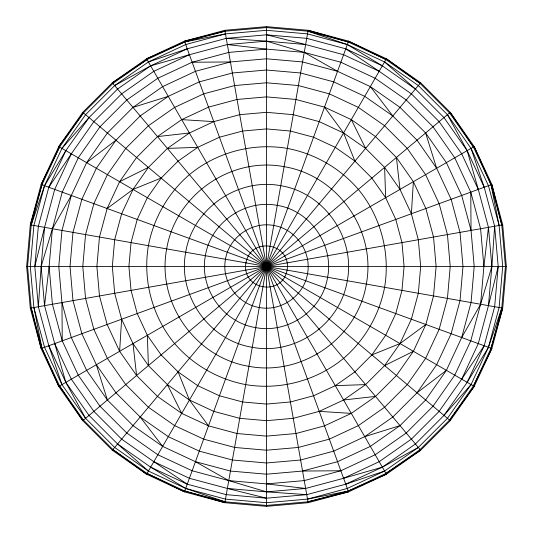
<?xml version="1.0" encoding="UTF-8"?>
<svg xmlns="http://www.w3.org/2000/svg" width="533" height="533" viewBox="0 0 533 533"><rect width="100%" height="100%" fill="white"/><g stroke="black" fill="none" stroke-linecap="round" stroke-linejoin="round"><path stroke-width="0.8" d="M119.619 351.314L107.146 324.497L99.471 295.955L96.879 266.5L99.471 237.045L107.146 208.503L119.619 181.686L136.595 157.462L157.462 136.595L181.686 119.619L208.503 107.146L237.045 99.471L266.5 96.879L295.955 99.471L324.497 107.146L351.314 119.619L375.538 136.595L396.405 157.462L413.381 181.686L425.854 208.503L433.529 237.045L436.121 266.5L433.529 295.955L425.854 324.497L413.381 351.314L396.405 375.538L375.538 396.405L351.314 413.381L324.497 425.854L295.955 433.529L266.5 436.121L237.045 433.529L208.503 425.854L181.686 413.381L157.462 396.405L136.595 375.538L119.619 351.314L121.631 319.22L114.675 293.27L112.323 266.5L114.675 239.73L121.631 213.78L132.997 189.415L148.401 167.395L167.395 148.401L189.415 132.997L213.78 121.631L239.73 114.675L266.5 112.323L293.27 114.675L319.22 121.631L343.585 132.997L365.605 148.401L384.599 167.395L400.003 189.415L411.369 213.78L418.325 239.73L420.677 266.5L418.325 293.27L411.369 319.22L400.003 343.585L384.599 365.605L365.605 384.599L343.585 400.003L319.22 411.369L293.27 418.325L266.5 420.677L239.73 418.325L213.78 411.369L189.415 400.003L167.395 384.599L148.401 365.605L132.997 343.585L121.631 319.22L41.134 348.529L30.294 308.141L26.65 266.5L30.294 224.859L41.134 184.471L58.79 146.575L82.775 112.323L112.323 82.775L146.575 58.79L184.471 41.134L224.859 30.294L266.5 26.65L308.141 30.294L348.529 41.134L386.425 58.79L420.677 82.775L450.225 112.323L474.21 146.575L491.866 184.471L502.706 224.859L506.35 266.5L502.706 308.141L491.866 348.529L474.21 386.425L450.225 420.677L420.677 450.225L386.425 474.21L348.529 491.866L308.141 502.706L266.5 506.35L224.859 502.706L184.471 491.866L146.575 474.21L112.323 450.225L82.775 420.677L58.79 386.425L41.134 348.529L31.207 307.994L27.563 266.5L31.207 225.006L41.954 184.758L59.556 147.055L83.448 112.903L112.903 83.448L147.055 59.556L184.758 41.954L225.006 31.207L266.5 27.563L307.994 31.207L348.242 41.954L385.945 59.556L420.097 83.448L449.552 112.903L473.444 147.055L491.046 184.758L501.793 225.006L505.437 266.5L501.793 307.994L491.046 348.242L473.444 385.945L449.552 420.097L420.097 449.552L385.945 473.444L348.242 491.046L307.994 501.793L266.5 505.437L225.006 501.793L184.758 491.046L147.055 473.444L112.903 449.552L83.448 420.097L59.556 385.945L41.954 348.242L31.207 307.994L30.294 308.141M121.631 319.22L411.369 213.78L413.381 181.686L474.21 146.575L491.046 184.758L499.108 225.486L502.706 266.5L499.108 307.514L488.455 347.283L471.045 384.599L447.44 418.325L418.325 447.44L384.599 471.045L347.283 488.455L307.514 499.108L266.5 502.706L225.486 499.108L185.717 488.455L148.401 471.045L114.675 447.44L85.56 418.325L61.955 384.599L44.545 347.283L33.892 307.514L30.294 266.5L33.892 225.486L44.545 185.717L61.955 148.401L85.56 114.675L114.675 85.56L148.401 61.955L185.717 44.545L225.486 33.892L266.5 30.294L307.514 33.892L347.283 44.545L384.599 61.955L418.325 85.56L447.44 114.675L471.045 148.401L488.455 185.717L499.108 225.486L502.706 224.859M31.207 307.994L33.892 307.514L41.954 348.242L58.79 386.425L61.955 384.599L48.809 345.744L38.356 306.748L41.134 266.5L44.545 227.358L54.712 189.415L71.309 153.817L93.855 121.631L121.631 93.855L153.817 71.309L189.415 54.712L227.358 44.545L266.5 41.134L305.642 44.545L343.585 54.712L379.183 71.309L411.369 93.855L439.145 121.631L461.691 153.817L478.288 189.415L488.455 227.358L491.866 266.5L488.455 305.642L478.288 343.585L461.691 379.183L439.145 411.369L411.369 439.145L379.183 461.691L343.585 478.288L305.642 488.455L266.5 491.866L227.358 488.455L189.415 478.288L153.817 461.691L121.631 439.145L93.855 411.369L71.309 379.183L54.712 343.585L44.545 305.642L41.134 266.5L52.407 228.75L62.241 192.146L78.264 157.801L99.997 126.761L126.761 99.997L157.801 78.264L192.146 62.241L228.75 52.407L266.5 49.103L304.25 52.407L340.853 62.241L375.199 78.264L406.239 99.997L433.003 126.761L454.736 157.801L470.759 192.146L480.593 228.75L483.897 266.5L480.593 304.25L470.759 340.853L454.736 375.199L433.003 406.239L406.239 433.003L375.199 454.736L340.853 470.759L304.25 480.593L266.5 483.897L228.75 480.593L192.146 470.759L157.801 454.736L126.761 433.003L99.997 406.239L78.264 375.199L62.241 340.853L52.407 304.25L49.103 266.5L52.407 228.75L71.309 195.458L86.612 162.645L107.386 132.997L132.997 107.386L162.645 86.612L195.458 71.309L230.429 61.955L266.5 58.79L302.571 61.955L337.542 71.309L370.355 86.612L400.003 107.386L425.614 132.997L446.387 162.645L461.691 195.458L471.045 230.429L474.21 266.5L471.045 302.571L461.691 337.542L446.387 370.355L425.614 400.003L400.003 425.614L370.355 446.387L337.542 461.691L302.571 471.045L266.5 474.21L230.429 471.045L195.458 461.691L162.645 446.387L132.997 425.614L107.386 400.003L86.612 370.355L71.309 337.542L61.955 302.571L58.79 266.5L61.955 230.429L71.309 195.458L41.134 184.471L59.556 147.055L58.79 146.575L83.448 112.903L82.775 112.323M471.045 148.401L484.191 187.256L494.644 226.252L491.866 266.5L480.593 304.25L461.691 337.542L71.309 195.458M33.892 307.514L38.356 306.748L34.805 266.5L38.356 226.252L48.809 187.256L65.839 150.652L89.011 117.6L117.6 89.011L150.652 65.839L187.256 48.809L226.252 38.356L266.5 34.805L306.748 38.356L345.744 48.809L382.348 65.839L415.4 89.011L443.989 117.6L467.161 150.652L484.191 187.256L491.866 184.471L501.793 225.006M499.108 225.486L494.644 226.252L498.195 266.5L494.644 306.748L484.191 345.744L467.161 382.348L443.989 415.4L415.4 443.989L382.348 467.161L345.744 484.191L306.748 494.644L266.5 498.195L226.252 494.644L187.256 484.191L150.652 467.161L117.6 443.989L89.011 415.4L65.839 382.348L48.809 345.744M38.356 306.748L44.545 305.642L49.103 266.5M483.897 266.5L488.455 227.358L494.644 226.252M420.677 82.775L420.097 83.448L386.425 58.79L385.945 59.556L348.529 41.134L348.242 41.954L308.141 30.294L224.859 502.706L184.758 491.046L184.471 491.866L147.055 473.444L146.575 474.21L112.903 449.552L112.323 450.225M34.805 266.5L44.545 227.358L502.706 308.141L491.046 348.242L491.866 348.529L473.444 385.945L474.21 386.425L449.552 420.097L450.225 420.677M488.455 305.642L498.195 266.5M41.954 184.758L30.294 224.859L44.545 227.358M31.207 225.006L44.545 185.717L65.839 150.652L473.444 385.945M501.793 307.994L488.455 347.283L467.161 382.348M348.242 41.954L184.758 491.046M147.055 473.444L385.945 59.556M48.809 187.256L71.309 153.817M461.691 379.183L484.191 345.744L491.046 348.242M61.955 384.599L96.353 364.745L115.967 392.808L140.192 417.033L168.255 436.647L199.295 451.138L232.395 460.012L266.5 462.984L300.605 460.012L333.705 451.138L364.745 436.647L392.808 417.033L417.033 392.808L436.647 364.745L451.138 333.705L460.012 300.605L462.984 266.5L460.012 232.395L451.138 199.295L436.647 168.255L417.033 140.192L392.808 115.967L364.745 96.353L333.705 81.862L300.605 72.988L266.5 70.016L232.395 72.988L199.295 81.862L168.255 96.353L140.192 115.967L115.967 140.192L96.353 168.255L81.862 199.295L72.988 232.395L70.016 266.5L72.988 300.605L81.862 333.705L96.353 364.745L107.386 400.003L82.775 420.677L59.556 385.945M83.448 112.903L161.113 178.089L147.341 197.71L137.221 219.443L131.031 242.608L128.919 266.5L131.031 290.392L137.221 313.557L147.341 335.29L161.113 354.911L178.089 371.887L197.71 385.659L219.443 395.779L242.608 401.969L266.5 404.081L290.392 401.969L313.557 395.779L335.29 385.659L354.911 371.887L371.887 354.911L385.659 335.29L395.779 313.557L401.969 290.392L404.081 266.5L401.969 242.608L395.779 219.443L385.659 197.71L371.887 178.089L354.911 161.113L335.29 147.341L313.557 137.221L290.392 131.031L266.5 128.919L242.608 131.031L219.443 137.221L197.71 147.341L178.089 161.113L161.113 178.089L132.997 189.415L107.146 208.503M112.903 449.552L420.097 83.448M59.556 147.055L61.955 148.401L89.011 117.6M161.113 178.089L443.989 415.4L471.045 384.599M473.444 147.055L450.225 112.323L107.386 400.003M86.612 162.645L115.967 140.192M417.033 392.808L446.387 370.355M425.854 324.497L400.003 343.585L371.887 354.911M224.859 30.294L225.486 33.892L184.758 41.954L146.575 58.79L147.055 59.556L112.323 82.775L420.677 450.225L385.945 473.444L386.425 474.21L348.242 491.046L307.514 499.108L308.141 502.706M96.353 364.745L413.381 181.686M114.675 85.56L150.652 65.839L189.415 54.712L348.529 491.866L307.994 501.793M418.325 447.44L382.348 467.161L343.585 478.288M119.619 181.686L148.401 167.395M384.599 365.605L413.381 351.314M484.191 187.256L411.369 213.78M147.055 59.556L148.401 61.955L187.256 48.809L189.415 54.712M345.744 484.191L384.599 471.045L385.945 473.444M132.997 107.386L168.255 96.353L384.599 471.045M364.745 436.647L400.003 425.614M225.006 31.207L184.471 41.134L187.256 48.809M44.545 305.642L488.455 227.358M157.462 136.595L189.415 132.997M343.585 400.003L375.538 396.405M167.395 148.401L197.71 147.341M335.29 385.659L365.605 384.599M192.146 62.241L230.429 61.955L307.514 499.108M302.571 471.045L340.853 470.759M26.65 266.5L506.35 266.5M181.686 119.619L213.78 121.631M319.22 411.369L351.314 413.381M225.486 33.892L226.252 38.356L266.5 41.134L304.25 52.407L337.542 71.309M306.748 494.644L266.5 491.866L228.75 480.593L195.458 461.691M226.252 38.356L227.358 44.545L266.5 49.103M266.5 483.897L305.642 488.455M266.5 34.805L305.642 44.545M227.358 488.455L266.5 498.195M307.994 31.207L347.283 44.545L382.348 65.839M225.006 501.793L185.717 488.455L150.652 467.161M461.691 337.542L484.191 345.744M61.955 148.401L65.839 150.652M345.744 48.809L379.183 71.309M153.817 461.691L187.256 484.191M449.552 420.097L443.989 415.4M384.599 61.955L415.4 89.011M117.6 443.989L148.401 471.045M370.355 86.612L392.808 115.967M140.192 417.033L162.645 446.387M324.497 107.146L343.585 132.997L354.911 161.113M208.503 425.854L189.415 400.003L178.089 371.887M148.401 61.955L168.255 96.353M447.44 114.675L467.161 150.652L478.288 189.415M85.56 418.325L65.839 382.348L54.712 343.585M351.314 119.619L365.605 148.401M167.395 384.599L181.686 413.381M425.614 132.997L436.647 168.255M227.358 44.545L230.429 61.955M396.405 157.462L400.003 189.415M132.997 343.585L136.595 375.538M384.599 167.395L385.659 197.71M147.341 335.29L148.401 365.605M470.759 192.146L471.045 230.429M61.955 302.571L62.241 340.853M266.5 26.65L266.5 506.35M225.486 259.258C221.235 281.118 237.265 304.017 259.258 307.514C281.118 311.765 304.017 295.735 307.514 273.742C311.765 251.882 295.735 228.983 273.742 225.486C251.882 221.235 228.983 237.265 225.486 259.258M85.56 234.6L82.775 266.5L85.56 298.4L93.855 329.341L107.386 358.363L125.755 384.599L148.401 407.245L174.637 425.614L203.659 439.145L234.6 447.44L266.5 450.225L298.4 447.44L329.341 439.145L358.363 425.614L384.599 407.245L407.245 384.599L425.614 358.363L439.145 329.341L447.44 298.4L450.225 266.5L447.44 234.6L439.145 203.659L425.614 174.637L407.245 148.401L384.599 125.755L358.363 107.386L329.341 93.855L298.4 85.56L266.5 82.775L234.6 85.56L203.659 93.855L174.637 107.386L148.401 125.755L125.755 148.401L107.386 174.637L93.855 203.659L85.56 234.6M148.401 245.68C142.571 280.218 152.331 316.589 174.637 343.585C192.906 364.812 218.177 379.376 245.68 384.599C280.218 390.429 316.589 380.669 343.585 358.363C364.812 340.094 379.376 314.823 384.599 287.32C390.429 252.782 380.669 216.411 358.363 189.415C340.094 168.188 314.823 153.624 287.32 148.401C252.782 142.571 216.411 152.331 189.415 174.637C168.188 192.906 153.624 218.177 148.401 245.68M166.676 248.898C156.482 302.391 195.138 357.61 248.898 366.324C302.391 376.518 357.61 337.862 366.324 284.102C376.518 230.609 337.862 175.39 284.102 166.676C230.609 156.482 175.39 195.138 166.676 248.898M185.717 252.256C177.349 295.309 208.936 340.414 252.256 347.283C295.309 355.651 340.414 324.064 347.283 280.744C355.651 237.691 324.064 192.586 280.744 185.717C237.691 177.349 192.586 208.936 185.717 252.256M205.385 255.707C199.029 288.28 222.914 322.452 255.707 327.615C288.28 333.971 322.452 310.086 327.615 277.293C333.971 244.72 310.086 210.548 277.293 205.385C244.72 199.029 210.548 222.914 205.385 255.707M245.92 262.856C241.302 289.812 282.15 297.061 287.08 270.144C291.698 243.188 250.85 235.939 245.92 262.856"/></g></svg>
